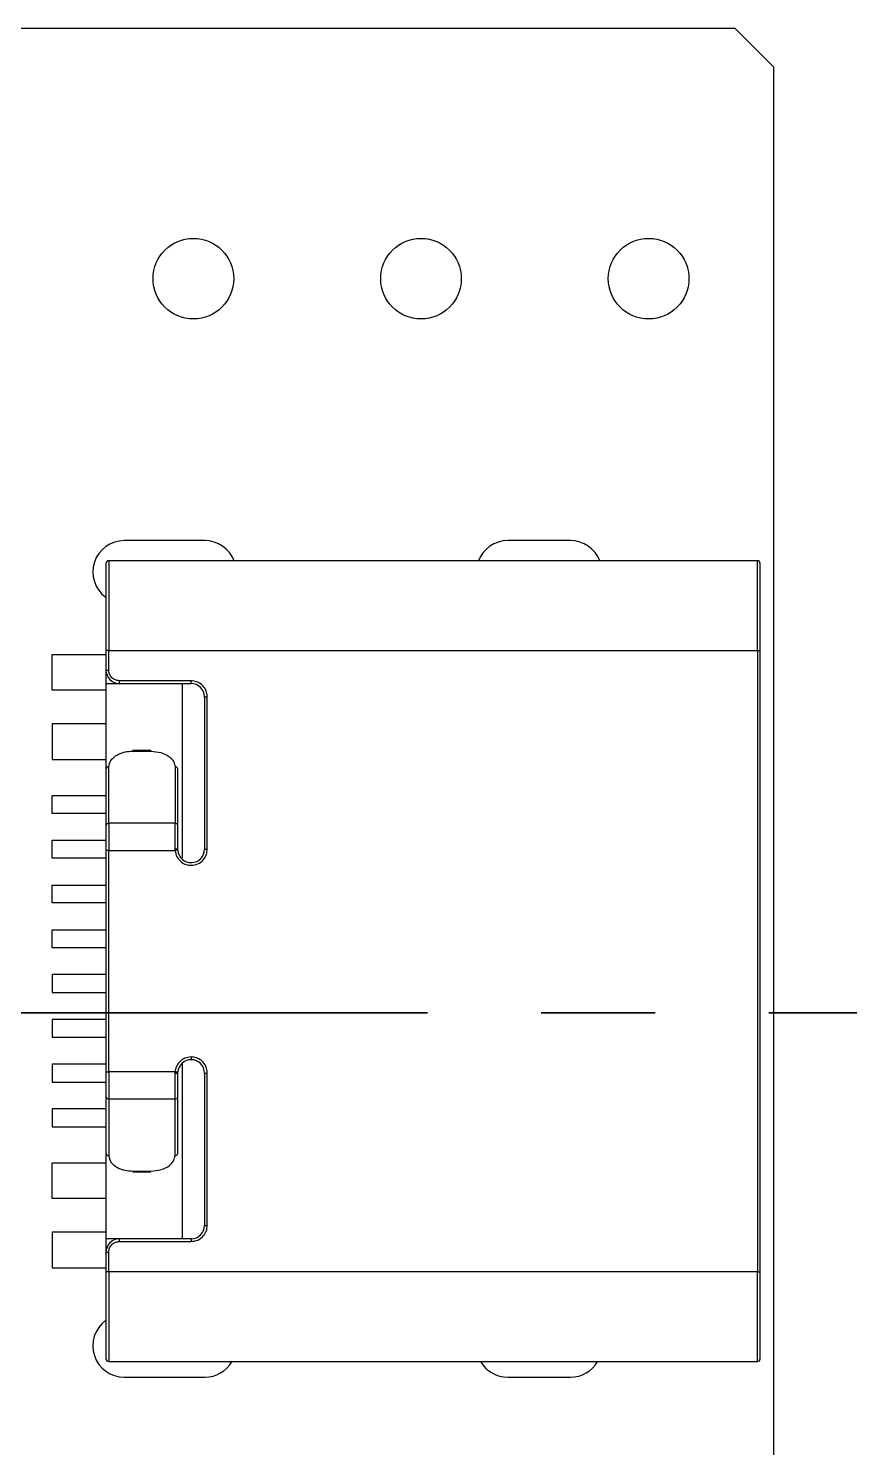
# Model space of a CAD drawing. Header units: millimetres. Extents: x 10 to 419, y 5 to 292.
# Drawn here: x 333.32 to 342.49, y 183.7 to 199.54 of the extents above; entities that cross this region are included whole.
import ezdxf

# ---------------------------------------------------------------- set-up
doc = ezdxf.new("R2010")
doc.units = ezdxf.units.MM
doc.linetypes.add('PHANTOM', pattern=[12.7, 6.35, -1.27, 1.27, -1.27, 1.27, -1.27])

msp = doc.modelspace()

# ---------------------------------------------------------------- linework, layer by layer
at = {"color": 7, "linetype": 'Continuous', "lineweight": 25}
for p, q in [((341.209, 199.543), (289.419, 199.543)), ((341.641, 199.111), (341.209, 199.543)), ((341.641, 179.198), (341.641, 199.111)), ((335.292, 193.824), (334.392, 193.824)), ((339.372, 193.824), (338.672, 193.824)), ((334.219, 193.599), (334.219, 192.599)), ((341.459, 193.599), (334.219, 193.599)), ((341.459, 192.599), (341.459, 193.599)), ((333.589, 192.154), (333.589, 192.554)), ((333.589, 192.554), (334.189, 192.554)), ((334.219, 192.599), (334.189, 192.599)), ((334.189, 192.599), (334.189, 192.379)), ((334.219, 192.599), (341.459, 192.599)), ((334.219, 192.379), (334.219, 192.599)), ((341.459, 192.599), (341.489, 192.599)), ((341.459, 192.599), (341.459, 185.659)), ((341.489, 185.659), (341.489, 192.599)), ((334.189, 192.379), (334.219, 192.379)), ((334.189, 192.379), (334.189, 192.229)), ((334.189, 192.229), (334.339, 192.229)), ((334.189, 192.229), (334.189, 191.275)), ((335.139, 192.259), (334.339, 192.259)), ((334.339, 192.229), (334.339, 192.259)), ((334.339, 192.229), (335.139, 192.229)), ((335.039, 192.229), (335.039, 190.279)), ((335.139, 192.229), (335.139, 192.259)), ((334.189, 192.154), (333.589, 192.154)), ((335.289, 192.079), (335.319, 192.079)), ((335.289, 192.079), (335.289, 190.379)), ((335.319, 190.379), (335.319, 192.079)), ((334.189, 191.779), (333.589, 191.779)), ((333.589, 191.779), (333.589, 191.379)), ((334.689, 191.481), (334.489, 191.481)), ((334.489, 191.473), (334.489, 191.481)), ((334.489, 191.473), (334.689, 191.473)), ((334.689, 191.481), (334.689, 191.473)), ((333.589, 191.379), (334.189, 191.379)), ((334.189, 191.275), (334.189, 190.645)), ((334.219, 190.668), (334.219, 191.298)), ((334.959, 191.298), (334.959, 190.668)), ((334.989, 190.645), (334.989, 191.275)), ((333.589, 190.979), (334.189, 190.979)), ((333.589, 190.779), (333.589, 190.979)), ((334.189, 190.779), (333.589, 190.779)), ((334.219, 190.668), (334.219, 190.364)), ((334.959, 190.668), (334.219, 190.668)), ((333.589, 190.279), (333.589, 190.479)), ((333.589, 190.479), (334.189, 190.479)), ((334.189, 190.364), (334.189, 187.894)), ((334.219, 190.364), (334.189, 190.364)), ((334.219, 187.894), (334.219, 190.364)), ((334.219, 190.364), (334.96, 190.364)), ((334.99, 190.367), (334.96, 190.364)), ((335.289, 190.379), (335.319, 190.379)), ((334.189, 190.279), (333.589, 190.279)), ((335.039, 190.279), (335.027, 190.279)), ((333.589, 189.979), (334.189, 189.979)), ((333.589, 189.779), (333.589, 189.979)), ((334.189, 189.779), (333.589, 189.779)), ((333.589, 189.479), (334.189, 189.479)), ((333.589, 189.279), (333.589, 189.479)), ((334.189, 189.279), (333.589, 189.279)), ((334.189, 188.979), (333.589, 188.979)), ((333.589, 188.979), (333.589, 188.779)), ((333.589, 188.779), (334.189, 188.779)), ((334.189, 188.479), (333.589, 188.479)), ((333.589, 188.479), (333.589, 188.279)), ((333.589, 188.279), (334.189, 188.279)), ((334.189, 187.979), (333.589, 187.979)), ((333.589, 187.979), (333.589, 187.779)), ((335.027, 187.979), (335.039, 187.979)), ((335.039, 187.979), (335.039, 186.029)), ((335.139, 188.059), (335.139, 188.029)), ((333.589, 187.779), (334.189, 187.779)), ((334.189, 187.894), (334.219, 187.894)), ((334.96, 187.894), (334.219, 187.894)), ((334.219, 187.894), (334.219, 187.59)), ((334.96, 187.894), (334.99, 187.892)), ((335.289, 187.879), (335.319, 187.879)), ((335.289, 187.879), (335.289, 186.179)), ((335.319, 186.179), (335.319, 187.879)), ((334.189, 187.613), (334.189, 186.983)), ((334.989, 186.983), (334.989, 187.613)), ((334.189, 187.479), (333.589, 187.479)), ((333.589, 187.479), (333.589, 187.279)), ((334.219, 187.59), (334.959, 187.59)), ((334.219, 187.59), (334.219, 186.96)), ((334.959, 186.96), (334.959, 187.59)), ((333.589, 187.279), (334.189, 187.279)), ((334.189, 186.983), (334.189, 186.029)), ((333.589, 186.879), (334.189, 186.879)), ((333.589, 186.479), (333.589, 186.879)), ((334.489, 186.785), (334.689, 186.785)), ((334.489, 186.785), (334.489, 186.777)), ((334.489, 186.777), (334.689, 186.777)), ((334.689, 186.777), (334.689, 186.785)), ((334.189, 186.479), (333.589, 186.479)), ((334.189, 186.104), (333.589, 186.104)), ((333.589, 186.104), (333.589, 185.704)), ((334.339, 186.029), (334.189, 186.029)), ((334.189, 186.029), (334.189, 185.879)), ((334.339, 185.999), (334.339, 186.029)), ((335.139, 186.029), (334.339, 186.029)), ((335.139, 186.029), (335.139, 185.999)), ((335.289, 186.179), (335.319, 186.179)), ((334.189, 185.879), (334.219, 185.879)), ((334.189, 185.879), (334.189, 185.659)), ((334.219, 185.659), (334.219, 185.879)), ((334.339, 185.999), (335.139, 185.999)), ((333.589, 185.704), (334.189, 185.704)), ((334.219, 185.659), (334.189, 185.659)), ((341.459, 185.659), (334.219, 185.659)), ((334.219, 185.659), (334.219, 184.659)), ((341.459, 185.659), (341.489, 185.659)), ((341.459, 184.659), (341.459, 185.659)), ((334.219, 184.659), (341.459, 184.659)), ((334.392, 184.484), (335.292, 184.484)), ((338.672, 184.484), (339.372, 184.484))]:
    msp.add_line(p, q, dxfattribs=at)
at = {"color": 7, "linetype": 'PHANTOM', "lineweight": 35}
msp.add_line((413.976, 188.551), (17.176, 188.551), dxfattribs=at)
at = {"color": 7, "linetype": 'Continuous', "lineweight": 25, "flags": 128}
for points in [[(334.959, 190.38), (334.959, 190.421), (334.959, 190.461), (334.959, 190.501), (334.959, 190.539), (334.959, 190.574), (334.959, 190.608), (334.959, 190.639), (334.959, 190.668)], [(334.959, 187.59), (334.959, 187.619), (334.959, 187.65), (334.959, 187.684), (334.959, 187.72), (334.959, 187.757), (334.959, 187.797), (334.959, 187.837), (334.959, 187.878)]]:
    msp.add_lwpolyline(points, dxfattribs=at)
at = {"color": 7, "linetype": 'Continuous', "lineweight": 25}
for centre in [(335.164, 196.749), (337.704, 196.749), (340.244, 196.749)]:
    msp.add_circle(centre, 0.45, dxfattribs=at)
for centre, radius, start, end in [((334.392, 193.474), 0.35, 90, 233.9275), ((335.292, 193.474), 0.35, 20.9709, 90), ((338.672, 193.474), 0.35, 90, 159.029), ((339.372, 193.474), 0.35, 20.971, 90), ((334.219, 193.569), 0.03, 90, 180), ((341.459, 193.569), 0.03, 0, 90), ((334.339, 192.379), 0.15, 180, 270), ((335.139, 192.079), 0.15, 0, 90), ((334.216, 191.271), 0.0271, 83.2806, 171.135), ((334.962, 191.271), 0.0271, 8.865, 96.7194), ((334.216, 190.641), 0.0271, 83.2806, 171.135), ((334.962, 190.641), 0.0271, 8.865, 96.7194), ((334.967, 190.194), 0.186, 83.0581, 92.3038), ((335.139, 190.379), 0.15, 184.775, 0), ((335.139, 187.879), 0.15, 90, 175.225), ((335.139, 187.879), 0.15, 0, 90), ((334.967, 188.064), 0.186, 267.6962, 276.9419), ((334.216, 187.617), 0.0271, 188.865, 276.7194), ((334.962, 187.617), 0.0271, 263.2806, 351.135), ((334.216, 186.987), 0.0271, 188.865, 276.7194), ((334.962, 186.987), 0.0271, 263.2806, 351.135), ((334.339, 185.879), 0.15, 90, 180), ((335.139, 186.179), 0.15, 270, 0), ((334.392, 184.834), 0.35, 126.2629, 270), ((334.219, 184.689), 0.03, 180, 270), ((335.292, 184.834), 0.35, 270, 330.0617), ((338.672, 184.834), 0.35, 209.9383, 270), ((339.372, 184.834), 0.35, 270, 330.0618), ((341.459, 184.689), 0.03, 270, 0)]:
    msp.add_arc(centre, radius, start, end, dxfattribs=at)
for points, knots in [([(334.189, 193.569), (334.189, 193.552), (334.189, 193.516), (334.189, 193.254), (334.189, 192.928), (334.189, 192.706), (334.189, 192.599)], [0, 0, 0, 0, 0.270261, 0.562429, 0.789736, 1, 1, 1, 1]), ([(341.489, 192.599), (341.489, 192.736), (341.489, 193.023), (341.489, 193.348), (341.489, 193.537), (341.489, 193.559), (341.489, 193.569)], [0, 0, 0, 0, 0.270261, 0.562429, 0.789736, 1, 1, 1, 1]), ([(334.339, 192.259), (334.322, 192.261), (334.287, 192.266), (334.246, 192.298), (334.223, 192.338), (334.22, 192.366), (334.219, 192.379)], [0, 0, 0, 0, 0.270261, 0.562429, 0.789736, 1, 1, 1, 1]), ([(335.319, 192.079), (335.316, 192.105), (335.309, 192.158), (335.261, 192.218), (335.2, 192.253), (335.159, 192.257), (335.139, 192.259)], [0, 0, 0, 0, 0.270261, 0.562429, 0.789736, 1, 1, 1, 1]), ([(334.219, 191.298), (334.224, 191.323), (334.234, 191.374), (334.307, 191.433), (334.398, 191.468), (334.459, 191.472), (334.489, 191.473)], [0, 0, 0, 0, 0.270261, 0.562429, 0.789736, 1, 1, 1, 1]), ([(334.689, 191.473), (334.727, 191.47), (334.807, 191.464), (334.898, 191.416), (334.95, 191.357), (334.956, 191.317), (334.959, 191.298)], [0, 0, 0, 0, 0.270261, 0.562429, 0.789736, 1, 1, 1, 1]), ([(334.189, 190.645), (334.189, 190.6), (334.189, 190.519), (334.189, 190.411), (334.189, 190.364)], [0, 0, 0, 0, 0.56, 1, 1, 1, 1]), ([(334.989, 190.379), (334.989, 190.436), (334.989, 190.538), (334.989, 190.612), (334.989, 190.645)], [0, 0, 0, 0, 0.56, 1, 1, 1, 1]), ([(334.96, 190.364), (334.96, 190.367), (334.959, 190.372), (334.959, 190.378), (334.959, 190.38)], [0, 0, 0, 0, 0.559999, 1, 1, 1, 1]), ([(334.96, 190.364), (334.965, 190.34), (334.975, 190.291), (335.023, 190.236), (335.081, 190.204), (335.12, 190.201), (335.139, 190.199)], [0, 0, 0, 0, 0.27129, 0.562164, 0.788709, 1, 1, 1, 1]), ([(334.99, 190.367), (334.989, 190.369), (334.989, 190.373), (334.989, 190.377), (334.989, 190.379)], [0, 0, 0, 0, 0.559921, 1, 1, 1, 1]), ([(335.139, 190.199), (335.165, 190.202), (335.218, 190.209), (335.278, 190.257), (335.313, 190.318), (335.317, 190.359), (335.319, 190.379)], [0, 0, 0, 0, 0.270261, 0.562429, 0.789736, 1, 1, 1, 1]), ([(335.139, 188.059), (335.115, 188.056), (335.065, 188.05), (335.006, 188.006), (334.97, 187.951), (334.963, 187.913), (334.96, 187.894)], [0, 0, 0, 0, 0.27129, 0.562164, 0.788709, 1, 1, 1, 1]), ([(335.319, 187.879), (335.316, 187.905), (335.309, 187.958), (335.261, 188.018), (335.2, 188.053), (335.159, 188.057), (335.139, 188.059)], [0, 0, 0, 0, 0.270261, 0.562429, 0.789736, 1, 1, 1, 1]), ([(334.189, 187.894), (334.189, 187.834), (334.189, 187.726), (334.189, 187.647), (334.189, 187.613)], [0, 0, 0, 0, 0.56, 1, 1, 1, 1]), ([(334.959, 187.878), (334.959, 187.881), (334.959, 187.886), (334.96, 187.892), (334.96, 187.894)], [0, 0, 0, 0, 0.559997, 1, 1, 1, 1]), ([(334.989, 187.879), (334.989, 187.881), (334.989, 187.886), (334.989, 187.89), (334.99, 187.892)], [0, 0, 0, 0, 0.5600102, 1, 1, 1, 1]), ([(334.989, 187.613), (334.989, 187.656), (334.989, 187.732), (334.989, 187.834), (334.989, 187.879)], [0, 0, 0, 0, 0.56, 1, 1, 1, 1]), ([(334.219, 186.96), (334.224, 186.935), (334.234, 186.883), (334.308, 186.825), (334.397, 186.79), (334.459, 186.787), (334.489, 186.785)], [0, 0, 0, 0, 0.279899, 0.561041, 0.788392, 1, 1, 1, 1]), ([(334.689, 186.785), (334.729, 186.788), (334.808, 186.794), (334.898, 186.842), (334.95, 186.901), (334.956, 186.941), (334.959, 186.96)], [0, 0, 0, 0, 0.279899, 0.561041, 0.788392, 1, 1, 1, 1]), ([(335.139, 185.999), (335.165, 186.002), (335.218, 186.009), (335.278, 186.057), (335.313, 186.118), (335.317, 186.159), (335.319, 186.179)], [0, 0, 0, 0, 0.270261, 0.562429, 0.789736, 1, 1, 1, 1]), ([(334.219, 185.879), (334.221, 185.896), (334.226, 185.931), (334.258, 185.972), (334.298, 185.995), (334.326, 185.998), (334.339, 185.999)], [0, 0, 0, 0, 0.270261, 0.562429, 0.789736, 1, 1, 1, 1]), ([(334.189, 185.659), (334.189, 185.522), (334.189, 185.236), (334.189, 184.91), (334.189, 184.721), (334.189, 184.699), (334.189, 184.689)], [0, 0, 0, 0, 0.270261, 0.562429, 0.789736, 1, 1, 1, 1]), ([(341.489, 184.689), (341.489, 184.706), (341.489, 184.742), (341.489, 185.004), (341.489, 185.33), (341.489, 185.552), (341.489, 185.659)], [0, 0, 0, 0, 0.270261, 0.562429, 0.789736, 1, 1, 1, 1])]:
    msp.add_open_spline(points, degree=3, knots=knots, dxfattribs=at)

doc.saveas('drawing.dxf')
